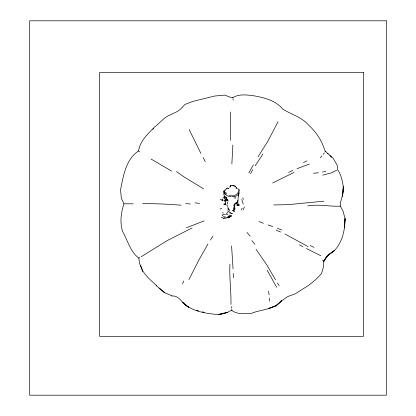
<?xml version="1.0" encoding="UTF-8"?>
<svg xmlns="http://www.w3.org/2000/svg" width="416" height="416" viewBox="0 0 416 416"><rect width="100%" height="100%" fill="white"/><g stroke="black" fill="none" stroke-linecap="round" stroke-linejoin="round"><path stroke-width="0.62" d="M237.572 202.181L237.572 201.235M230.313 140.348L230.558 111.987M324.714 259.158L323.513 261.846C325.848 257.01 330.008 253.583 334.35 250.604C342.472 242.122 345.077 229.871 345.041 218.447L344.354 227.438L345.098 218.733L342.956 210.86L340.335 206.17C339.986 199.488 344.49 193.721 343.283 186.81C342.311 180.872 341.307 174.673 337.61 169.728L337.23 165.355L333.138 158.257L327.652 153.291M229.908 264.285C229.278 277.696 231.234 291.054 230.958 304.47M232.861 145.002L231.868 163.847M237.832 200.335L237.91 202.649M234.884 204.105L234.723 207.433M237.905 200.845L238.092 199.082M239.439 190.819L239.257 189.504M235.274 197.283L235.03 198.806M238.035 198.572L239.096 192.92M239.184 191.495C239.273 194.969 235.206 197.501 231.998 196.617M123.984 203.616C121.077 212.545 119.688 222.061 122.543 231.296C127.728 240.484 130.088 251.472 138.824 258.17L139.542 263.474L142.761 271.653M225.17 194.646L224.448 193.357L224.51 191.121M226.002 189.394L226.491 188.24L227.781 188.235M324.99 152.136L325.172 151.268M225.701 203.128L225.285 203.913L224.999 203.59M225.612 201.594L225.399 203.372M237.13 203.2L237.531 201.807M234.712 204.719L235.394 202.836L234.9 203.601M244.426 206.84L243.121 209.877M182.52 283.956L183.742 280.992M236.621 203.455L237.198 202.218L236.044 203.533L236.803 202.608M278.06 121.701L267.706 141.492L258.081 156.78M188.947 279.573L198.827 260.135L207.964 244M238.118 195.92L238.555 195.047M241.181 210.096L242.164 208.255M229.897 186.794L231.265 185.442M231.26 185.338L230.058 186.41L230.428 186.009M248.815 172.916L253.396 164.809M250.422 173.732L252.782 169.749M325.348 258.783L323.513 261.846L325.135 258.991L328.411 255.008L334.35 250.604L328.229 255.003L325.364 258.17M255.19 165.781L262.85 154.112M234.307 207.314L234.546 206.934M210.449 240.1L212.93 236.163M228.81 210.964L229.731 209.778M222.95 198.198L224.13 196.7M327.111 256.012L327.798 255.148M227.864 210.153L229.055 209.29M152.901 129.376L153.738 128.398M323.201 154.336L324.241 153.13M229.798 187.408L230.079 187.086M320.315 157.643L321.859 155.88M155.137 126.329C148.46 133.588 140.031 140.556 138.564 150.894C125.752 159.515 123.37 175.786 120.541 189.826L121.342 198.354L123.942 203.679M182.135 107.385L185.011 104.432L192.608 101.468L214.708 96.023L224.775 95.098L230.963 97.531L232.856 97.62C238.716 93.985 245.882 94.817 252.413 95.545C263.349 97.438 275.595 100.147 282.864 109.236C291.632 114.504 301.948 117.234 308.854 125.336C315.999 131.908 321.797 140.369 324.522 149.718M182.078 107.442C177.122 113.641 168.553 113.958 163.004 119.579L155.62 126.256M234.634 209.253L234.827 209.435M228.426 188.552L228.758 188.23M229.939 216.648L228.613 217.937L230.303 216.304L231.504 215.878L229.736 215.01L226.886 217.812L222.934 218.847L225.67 216.819M226.923 188.287L227.297 187.975M225.592 214.495L227.048 213.408M138.824 258.17L139.89 257.525M141.112 256.802L167.404 240.49L192.093 227.973M225.488 190.174L225.888 189.956M272.678 182.978L294.128 172.37M303.43 162.63L306.935 160.841M288.616 172.411L292.77 170.394M230.313 185.931L230.812 185.692M336.684 170.196L331.391 172.832L322.738 175.157M227.042 212.56L227.833 212.222M231.504 215.878L226.886 217.812L230.303 216.304L231.041 216.814M204.173 220.865L186.456 227.729M221.302 217.714L224.552 216.403M309.343 164.107L296.998 168.678M225.69 189.899L224.25 190.273L223.704 191.495L224.448 193.357M220.017 208.972L221.77 208.395M224.77 214.219L222.04 215.046L222.934 215.639M219.83 314.2L223.657 313.102M227.053 205.249L227.323 205.176M322.442 172.068L325.764 171.309M227.802 209.16L228.602 209.03L228.566 208.343M230.922 212.701L229.71 212.862L232.414 213.652L231.312 213.45M313.383 173.248L318.406 172.754M323.788 201.183L288.553 204.63L273.686 204.968M307.627 205.904C318.542 203.97 329.41 206.71 340.335 206.17M138.622 150.888L139.646 151.902M133.229 203.824L124.566 203.793M226.663 214.604L227.968 214.614M239.184 205.036L236.636 204.953L237.494 205.447L239.132 205.551M142.584 203.388L162.921 204.027L181.054 205.156M224.557 204.162L223.704 204.116L224.812 204.61M231 196.565C227.906 196.888 224.843 194.974 224.734 191.693M185.697 203.57L190.325 203.996M237.51 188.682L238.425 189.01C239.814 194.366 233.355 197.08 228.992 195.343M194.984 202.831L199.436 203.424M171.694 296.005C179.977 295.121 182.182 304.538 188.874 307.351L182.364 302.198C191.953 311.626 206.076 313.612 218.92 314.584L227.448 312.385L218.92 314.584L227.172 312.551L230.183 310.908L231.91 310.487C237.307 314.74 244.551 313.378 250.973 313.518C261.217 309.166 274.336 309.998 281.7 300.43L275.938 305.9L268.351 308.573L276.188 305.651L275.938 305.9L281.715 300.903L287.747 296.53L295.001 293.961L308.729 285.303L315.427 279.89L321.511 273.666L323.643 266.287L323.684 261.539M232.227 185.51L235.576 186.337L233.641 185.661M237.713 202.92L237.999 202.966M237.167 204.438L239.132 204.526L237.744 205.02L237.172 204.792M227.833 211.583L229.861 212.025M202.342 311.86L204.225 312.286M198.572 310.996L196.612 310.123M232.695 185.463L233.152 185.567M234.504 208.764L235.165 208.92L234.442 208.161M228.504 188.292L228.909 188.396M268.091 224.931L272.761 226.569M258.929 221.567L263.437 223.278M277.363 228.275L281.908 230.048M172.016 295.786L165.022 292.885L159.411 288.075M276.198 230.204L280.649 232.06M320.866 255.778L306.405 248.544M310.294 245.565L313.986 247.338M224.999 204.157L225.55 204.433M308.074 246.605L284.986 234.021M236.023 188.5L236.444 188.713M220.215 199.326L222.934 200.756L222.03 199.467L223.096 200.164M226.346 205.135L224.682 203.934M299.478 244.795L302.978 246.823M225.68 201.261L224.312 200.325M171.626 171.106L150.987 158.98M203.616 188.838L184.096 176.966L176.504 171.61M224.073 200.819L224.77 201.271M156.504 285.823L164.46 292.864M233.87 211.375L232.57 210.226L234.608 211.224L233.272 210.574L233.277 209.654L234.166 210.049L234.447 208.796L233.912 207.808M156.853 285.792C151.658 281.294 146.385 276.526 142.646 270.78M328.13 154.04L324.683 150.275M329.815 155.605L331.64 157.3M222.56 212.451L223.35 213.205M227.313 205.92L227.635 206.263M322.572 260.078L323.378 260.978M246.964 232.45L250.094 236.08M251.836 240.599L254.92 244.39M235.165 186.009L235.737 186.784M226.559 193.955L225.659 192.223M242.663 197.954L243.589 199.446M256.043 249.314L266.869 265.002L275.527 279.802M225.711 197.709L224.167 195.437L225.113 198.9L226.699 201.084L226.387 199.28M236.075 187.559L236.465 188.178M277.43 282.937L279.178 285.756M267.103 270.14L276.645 287.274M241.727 199.467L243.266 204.225M203.096 157.57L205.312 161.684M200.897 153.462L189.249 129.75M225.649 196.721L226.736 199.196L226.158 197.158M234.801 208.114L234.432 204.63M231.785 310.18L231.91 310.487L231.681 309.442M140.577 265.19L141.263 266.952M233.251 207.761L233.688 208.946M227.531 199.389L228.155 201.063M141.492 267.54L142.496 270.358M226.242 198.084L226.814 199.742M226.97 198.921L227.536 200.772M236.096 187.096L236.335 187.923M225.456 200.756L224.359 196.664M228.077 208.562L227.937 206.788M238.108 204.152L237.728 204.162L238.066 203.611M223.574 193.523L223.959 195.005M227.24 201.989L227.708 204.001M268.382 291.138L269.173 294.861M231.156 306.472L231.457 308.183M232.877 97.547L232.934 98.056M233.802 204.906L233.953 206.32M231.582 245.934L233.054 268.892M223.444 191.766L223.501 192.452M233.054 98.94L233.137 100.235M234.13 196.799L234.172 197.501M233.251 273.385L233.47 277.852M269.516 298.204L269.547 301.153M343.283 186.81L342.462 196.206L343.283 186.81M386.324 20.8L29.676 20.8L29.676 395.2L386.324 395.2L386.324 20.8M363.485 72.462L99.622 72.462L99.622 336.326L363.485 336.326L363.485 72.462"/></g></svg>
